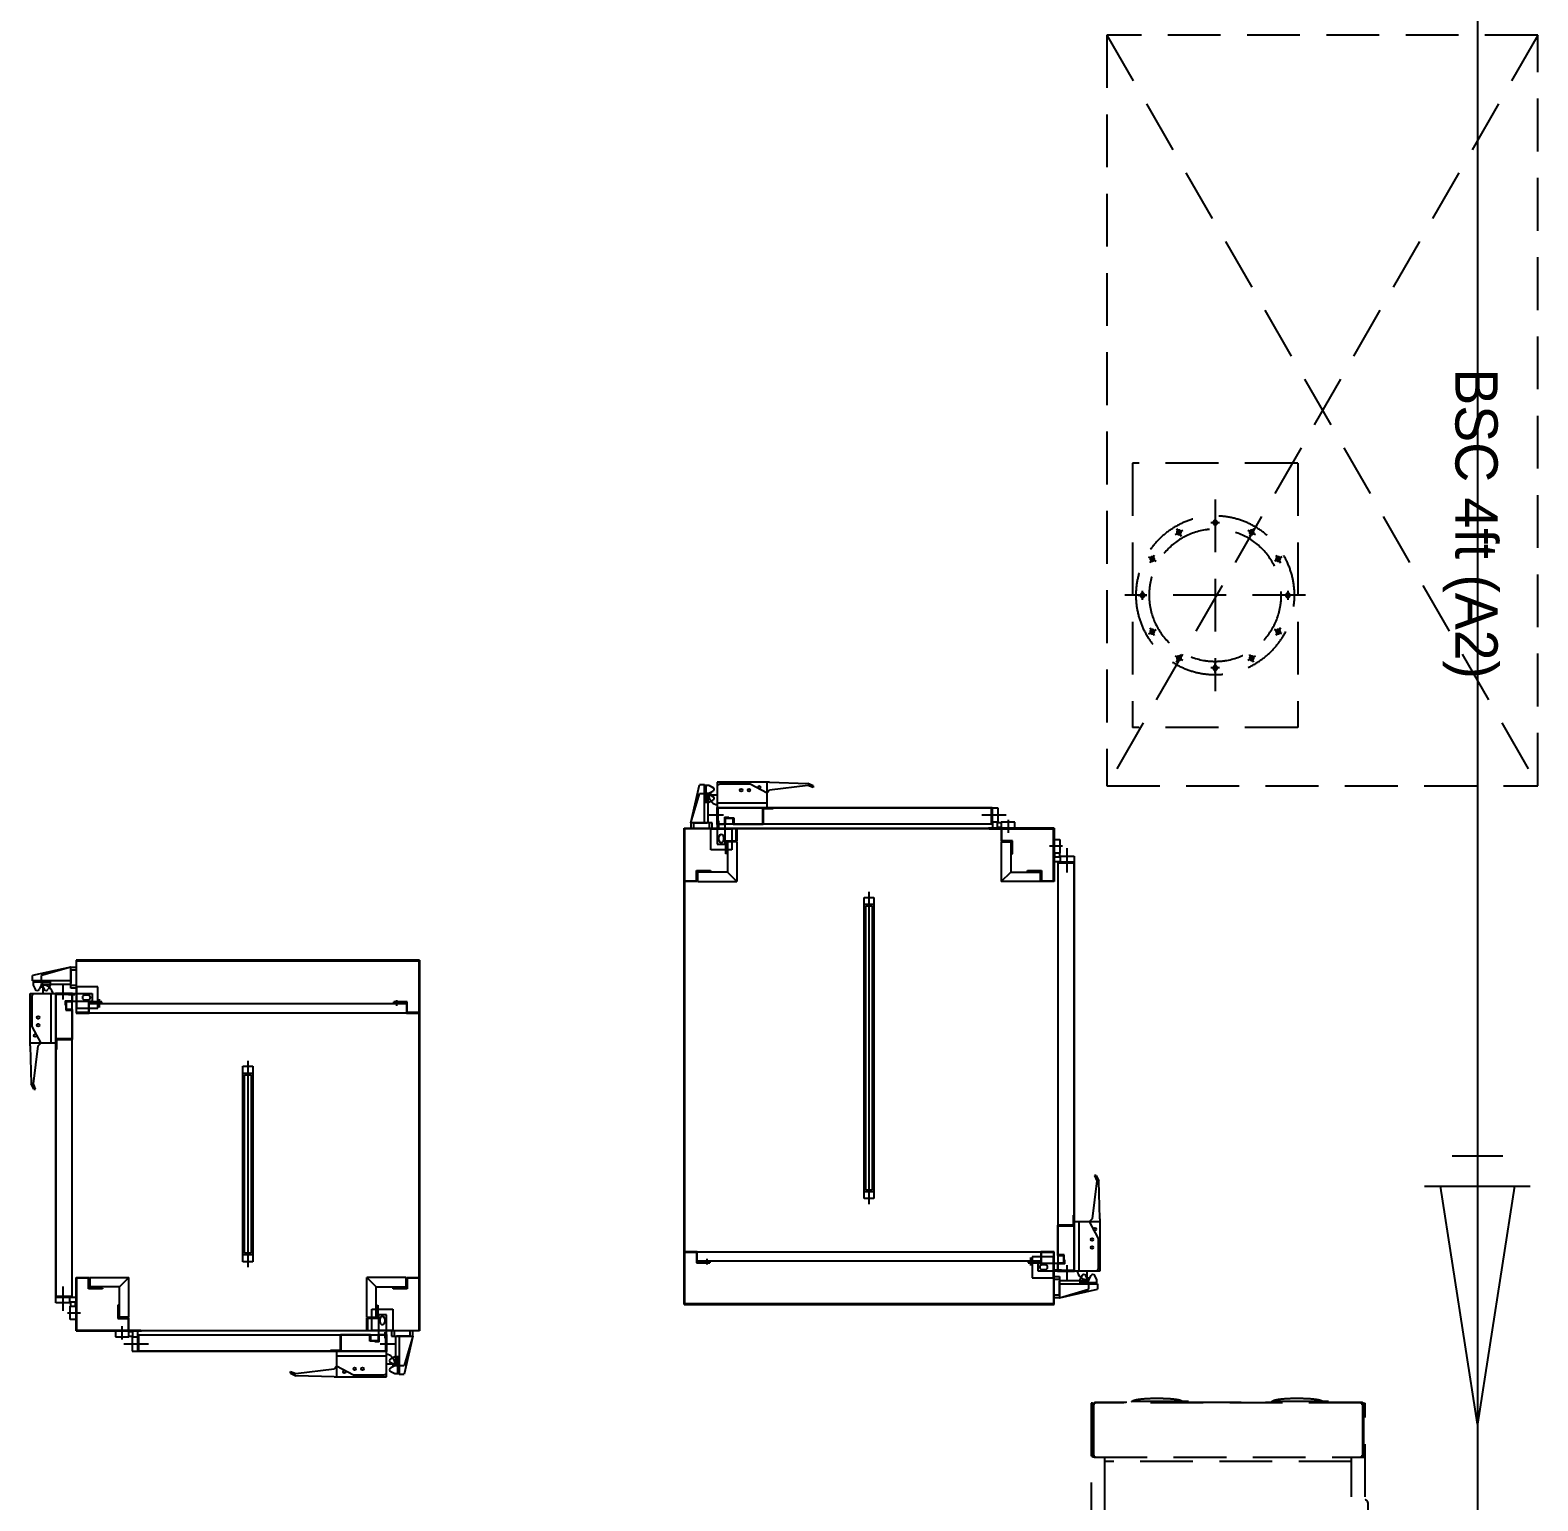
# Model space of a CAD drawing. Header units: millimetres. Extents: x 10903 to 284569, y 2319 to 62017.
# Drawn here: x 123128 to 125980, y 41874 to 44656 of the extents above; entities that cross this region are included whole.
import ezdxf

# ---------------------------------------------------------------- set-up
doc = ezdxf.new("R2010")
doc.units = ezdxf.units.MM
doc.linetypes.add('DASHED', pattern=[0.75, 0.5, -0.25])
for name, color, linetype in [('pipe', 3, 'Continuous'), ('UTIL-RO', 4, 'Continuous'), ('빌트인', 8, 'Continuous')]:
    doc.layers.add(name, color=color, linetype=linetype)
doc.styles.add('건축_4층$0$Gtx', font='')
doc.styles.get('건축_4층$0$Gtx').set_extended_font_data('Dotum')

# ---------------------------------------------------------------- blocks, each defined once
blk = doc.blocks.new('VALD01')
at = {"color": 2}
for p, q in [((-1.963, 0.7), (2.538, 0)), ((2.538, 0), (-1.963, -0.7))]:
    blk.add_line(p, q, dxfattribs=at)
for points in [[(-1.963, -1), (-1.963, 1)], [(-2.538, -0.48), (-2.538, 0.48)]]:
    blk.add_lwpolyline(points, dxfattribs=at)
blk = doc.blocks.new('PB3')
at = {"layer": '빌트인', "linetype": 'Continuous'}
for p, q in [((13, 711.2), (29, 783.2)), ((39, 783.2), (29, 783.2)), ((39, 711.2), (39, 783.2)), ((39, 782.2), (47, 782.2)), ((41, 782.2), (41, 767.2)), ((47, 782.2), (54.8, 778.3)), ((47, 767.2), (54.8, 771.1)), ((162, 787.9), (63, 787.9)), ((157, 787.9), (63, 787.9)), ((63, 787.9), (63, 739.9)), ((63, 782.6), (68, 784.9)), ((68, 784.9), (125, 784.9)), ((125, 784.9), (157, 767.9)), ((157, 739.9), (157, 787.9)), ((162, 772.9), (157, 767.9)), ((162, 787.9), (234, 785.9)), ((234, 781.9), (162, 772.9)), ((244, 780.9), (234, 785.9)), ((244, 777.9), (234, 781.9)), ((244, 780.9), (244, 777.9)), ((13, 711.2), (29, 766.2)), ((39, 766.2), (29, 766.2)), ((39, 711.2), (39, 766.2)), ((39, 765.2), (47, 765.2)), ((39, 750.2), (47, 750.2)), ((41, 765.2), (41, 750.2)), ((44, 767.2), (52, 767.2)), ((45, 767.2), (45, 711.2)), ((45, 750.2), (45, 711.2)), ((47, 765.2), (54.8, 761.3)), ((47, 763.9), (63, 763.9)), ((47, 750.2), (54.8, 754.1)), ((60, 745.9), (63, 745.9)), ((63, 748.9), (157, 748.9)), ((44.3, 726.2), (74.5, 726.2)), ((63, 739.9), (533, 739.9)), ((63, 707.9), (63, 739.9)), ((63, 739.9), (157, 739.9)), ((531.8, 738.7), (64.2, 738.7)), ((64.2, 738.7), (64.2, 709.1)), ((65, 715.1), (65, 703.2)), ((76.8, 721.6), (84.8, 721.6)), ((76.8, 721.6), (76.8, 707.9)), ((78, 720.4), (78, 707.9)), ((84.8, 720.4), (78, 720.4)), ((78, 719.2), (78, 720.4)), ((78, 720.4), (94.2, 720.4)), ((93, 719.2), (78, 719.2)), ((84.8, 721.6), (84.8, 720.4)), ((93, 707.9), (93, 719.2)), ((94.2, 720.4), (94.2, 709.1)), ((148.8, 709.1), (148.8, 738.7)), ((148.8, 738.7), (168.8, 738.7)), ((168.8, 737.5), (150, 737.5)), ((150, 737.5), (150, 707.9)), ((168.8, 738.7), (168.8, 737.5)), ((513, 726.2), (559.4, 726.2)), ((531.2, 726.2), (537.9, 726.2)), ((531.8, 709.1), (531.8, 738.7)), ((533, 739.9), (533, 707.9)), ((544, 739.2), (533, 739.2)), ((533, 739.2), (533, 713.2)), ((544, 739.2), (533, 739.2)), ((533, 739.2), (533, 713.2)), ((533, 713.2), (544, 713.2)), ((534, 701.2), (534, 713.2)), ((543, 701.2), (543, 713.2)), ((544, 713.2), (544, 739.2)), ((563, 717.1), (563, 692.4)), ((0, 701.2), (650, 701.2)), ((0, 100), (0, 701.2)), ((0, 701.2), (100, 701.2)), ((648.8, 700), (1.2, 700)), ((1.2, 700), (1.2, 100)), ((98.8, 700), (1.2, 700)), ((48, 711.2), (13, 711.2)), ((13, 711.2), (13, 701.2)), ((18, 711.2), (44, 711.2)), ((18, 711.2), (44, 711.2)), ((53, 711.2), (18, 711.2)), ((18, 711.2), (18, 701.2)), ((48, 701.2), (48, 711.2)), ((50.5, 700), (90.5, 700)), ((50.5, 700), (90.5, 700)), ((50.5, 660), (50.5, 700)), ((53, 701.2), (53, 711.2)), ((63, 707.9), (63, 670.9)), ((78, 707.9), (63, 707.9)), ((64.2, 709.1), (531.8, 709.1)), ((66, 678.5), (66, 684.5)), ((75, 684.5), (75, 678.5)), ((78, 670.9), (78, 707.9)), ((90.5, 700), (90.5, 660)), ((150, 707.9), (93, 707.9)), ((94.2, 709.1), (148.8, 709.1)), ((98.8, 677.4), (98.8, 700)), ((100, 701.2), (100, 676.2)), ((526, 700), (505.5, 700)), ((650, 701.2), (526, 701.2)), ((527.2, 700), (648.8, 700)), ((534, 701.2), (543, 701.2)), ((549.4, 711.2), (543, 711.2)), ((550, 702.2), (543, 702.2)), ((578, 701.2), (543, 701.2)), ((578, 701.2), (543, 701.2)), ((578, 701.2), (543, 701.2)), ((637, 701.2), (548, 701.2)), ((637, 701.2), (548, 701.2)), ((637, 701.2), (548, 701.2)), ((575.5, 712.2), (550, 712.2)), ((550, 712.2), (550, 701.2)), ((550, 701.2), (550, 676.2)), ((550, 701.2), (575.5, 701.2)), ((550, 701.2), (575.5, 701.2)), ((551.2, 677.4), (551.2, 700)), ((575.5, 701.2), (575.5, 712.2)), ((575.5, 701.2), (575.5, 712.2)), ((648.8, 601.2), (648.8, 700)), ((650, 701.2), (650, 600)), ((90.5, 660), (50.5, 660)), ((63, 670.9), (78, 670.9)), ((78.8, 652.4), (78.8, 677.4)), ((78.8, 677.4), (98.8, 677.4)), ((100, 676.2), (80, 676.2)), ((80, 676.2), (80, 652.4)), ((82, 675.2), (82, 618)), ((100, 675.2), (82, 675.2)), ((100, 675.2), (100, 600)), ((100, 675.2), (100, 600)), ((550, 676.2), (570, 676.2)), ((550, 675.2), (550, 600)), ((550, 675.2), (568, 675.2)), ((571.2, 677.4), (551.2, 677.4)), ((568, 675.2), (568, 618)), ((570, 676.2), (570, 652.4)), ((571.2, 652.4), (571.2, 677.4)), ((665.9, 667), (641.2, 667)), ((650, 679.5), (661, 679.5)), ((650, 654), (650, 679.5)), ((650, 679.5), (661, 679.5)), ((650, 654), (650, 679.5)), ((661, 679.5), (661, 654)), ((675, 617), (675, 663.4)), ((80, 652.4), (78.8, 652.4)), ((570, 652.4), (571.2, 652.4)), ((661, 654), (650, 654)), ((650, 638), (650, 647)), ((650, 647), (662, 647)), ((650, 638), (662, 638)), ((651, 654), (651, 647)), ((688.7, 637), (656.7, 637)), ((657.9, 635.8), (687.5, 635.8)), ((657.9, 64.2), (657.9, 635.8)), ((660, 653.4), (660, 647)), ((662, 648), (688, 648)), ((662, 637), (662, 648)), ((688, 637), (662, 637)), ((688, 637), (662, 637)), ((675, 635.2), (675, 641.9)), ((687.5, 635.8), (687.5, 64.2)), ((688, 648), (688, 637)), ((688, 648), (688, 637)), ((688.7, 63), (688.7, 637)), ((1.2, 601.2), (23.8, 601.2)), ((25, 600), (1.2, 600)), ((23.8, 621.2), (50, 621.2)), ((23.8, 601.2), (23.8, 621.2)), ((25, 620), (25, 600)), ((50, 620), (25, 620)), ((25, 618), (25, 600)), ((82, 618), (26, 618)), ((26, 600), (26, 618)), ((26, 600), (100, 600)), ((26, 600), (100, 600)), ((50, 621.2), (50, 620)), ((100, 600), (82, 618)), ((100, 600), (82, 618)), ((550, 600), (568, 618)), ((624, 600), (550, 600)), ((568, 618), (624, 618)), ((600, 621.2), (626.2, 621.2)), ((600, 620), (600, 621.2)), ((625, 620), (600, 620)), ((624, 600), (624, 618)), ((625, 600), (625, 620)), ((625, 600), (625, 618)), ((650, 600), (625, 600)), ((626.2, 621.2), (626.2, 601.2)), ((626.2, 601.2), (648.8, 601.2)), ((325, 189.9), (325, 580.8)), ((315.7, 570.2), (334.3, 570.2)), ((315.7, 200.5), (315.7, 570.2)), ((315.7, 557.3), (334.3, 557.3)), ((319, 554.1), (331, 554.1)), ((319, 216.6), (319, 554.1)), ((331, 554.1), (331, 216.6)), ((334.3, 570.2), (334.3, 200.5)), ((730.7, 234), (721.7, 162)), ((729.7, 244), (726.7, 244)), ((726.7, 244), (730.7, 234)), ((729.7, 244), (734.7, 234)), ((736.7, 162), (734.7, 234)), ((334.3, 213.4), (315.7, 213.4)), ((334.3, 200.5), (315.7, 200.5)), ((331, 216.6), (319, 216.6)), ((656.7, 150), (656.7, 93)), ((686.3, 150), (656.7, 150)), ((657.9, 148.8), (687.5, 148.8)), ((657.9, 94.2), (657.9, 148.8)), ((686.3, 168.8), (686.3, 150)), ((687.5, 168.8), (686.3, 168.8)), ((687.5, 148.8), (687.5, 168.8)), ((688.7, 157), (736.7, 157)), ((688.7, 63), (688.7, 157)), ((697.7, 63), (697.7, 157)), ((721.7, 162), (716.7, 157)), ((733.7, 125), (716.7, 157)), ((736.7, 162), (736.7, 63)), ((736.7, 157), (736.7, 63)), ((733.7, 68), (733.7, 125)), ((0, 0), (0, 100)), ((25, 100), (0, 100)), ((0, 100), (0, 0)), ((0.1, 100), (25, 100)), ((1.2, 98.8), (1.2, 1.2)), ((1.2, 1.2), (1.2, 98.8)), ((1.2, 98.8), (23.8, 98.8)), ((23.8, 98.8), (23.8, 78.8)), ((25, 100), (625, 100)), ((25, 82), (25, 100)), ((25, 80), (25, 100)), ((43.8, 75.6), (43.8, 86.2)), ((606.2, 73.8), (606.2, 89.2)), ((608.8, 90.5), (608.8, 50.5)), ((648.8, 90.5), (608.8, 90.5)), ((625, 100), (625, 82)), ((650, 100), (625, 100)), ((625, 100), (625, 80)), ((626.2, 78.8), (626.2, 98.8)), ((626.2, 98.8), (648.8, 98.8)), ((648.8, 98.8), (648.8, 1.2)), ((648.8, 50.5), (648.8, 90.5)), ((650, 0), (650, 100)), ((656.7, 93), (668, 93)), ((669.2, 94.2), (657.9, 94.2)), ((668, 93), (668, 78)), ((669.2, 78), (669.2, 94.2)), ((23.8, 78.8), (48.8, 78.8)), ((625, 82), (25, 82)), ((48.8, 80), (25, 80)), ((48.8, 80), (48.8, 78.8)), ((625, 80), (601.2, 80)), ((601.2, 80), (601.2, 78.8)), ((601.2, 78.8), (626.2, 78.8)), ((619.7, 78), (656.7, 78)), ((619.7, 63), (619.7, 78)), ((656.7, 63), (619.7, 63)), ((633.3, 75), (627.3, 75)), ((627.3, 66), (633.3, 66)), ((663.9, 65), (652, 65)), ((669.2, 78), (656.7, 78)), ((656.7, 78), (656.7, 63)), ((670.4, 76.8), (656.7, 76.8)), ((656.7, 63), (688.7, 63)), ((687.5, 64.2), (657.9, 64.2)), ((668, 78), (669.2, 78)), ((669.2, 84.8), (669.2, 78)), ((670.4, 84.8), (669.2, 84.8)), ((670.4, 76.8), (670.4, 84.8)), ((675, 44.3), (675, 74.5)), ((736.7, 63), (688.7, 63)), ((694.7, 60), (694.7, 63)), ((712.7, 47), (712.7, 63)), ((731.4, 63), (733.7, 68)), ((0, 18), (0, 53)), ((0, 13), (0, 48)), ((608.8, 50.5), (648.8, 50.5)), ((650, 53), (660, 53)), ((650, 18), (650, 53)), ((650, 48), (660, 48)), ((650, 13), (650, 48)), ((660, 53), (660, 18)), ((660, 48), (660, 13)), ((699, 45), (660, 45)), ((716, 45), (660, 45)), ((660, 18), (660, 44)), ((660, 18), (660, 44)), ((660, 39), (715, 39)), ((660, 39), (732, 39)), ((660, 13), (715, 29)), ((660, 13), (732, 29)), ((699, 47), (702.9, 54.8)), ((699, 39), (699, 47)), ((714, 41), (699, 41)), ((714, 47), (710.1, 54.8)), ((714, 39), (714, 47)), ((715, 39), (715, 29)), ((716, 47), (719.9, 54.8)), ((716, 44), (716, 52)), ((731, 41), (716, 41)), ((731, 47), (727.1, 54.8)), ((731, 39), (731, 47)), ((732, 39), (732, 29)), ((0, 0), (650, 0)), ((648.8, 1.2), (1.2, 1.2)), ((660, 18), (650, 18)), ((660, 13), (650, 13))]:
    blk.add_line(p, q, dxfattribs=at)
for centre in [(108, 772.9), (123, 772.9), (142.5, 778.4), (727.2, 142.5), (721.7, 123), (721.7, 108)]:
    blk.add_circle(centre, 2.5, dxfattribs=at)
for centre, radius, start, end in [((53, 774.7), 4, 291.759, 68.241), ((65, 763.2), 18, 177.7639, 253.9421), ((53, 757.7), 4, 291.759, 68.241), ((70.5, 684.5), 4.5, 0, 180), ((70.5, 678.5), 4.5, 180, 0), ((627.3, 70.5), 4.5, 90, 270), ((633.3, 70.5), 4.5, 270, 90), ((712, 65), 18, 196.0579, 272.2361), ((706.5, 53), 4, 21.759, 158.241), ((723.5, 53), 4, 21.759, 158.241)]:
    blk.add_arc(centre, radius, start, end, dxfattribs=at)
blk = doc.blocks.new('BSC4FT-P')
at = {"layer": '빌트인', "linetype": 'DASHED', "ltscale": 200}
for p, q in [((710, 815), (-710, 0)), ((710, 0), (-710, 815)), ((-349.6, 375.5, 2807), (-349.6, 33.9, 2807)), ((-599.6, 361, 2807), (-599.6, 48.5, 2807)), ((-99.6, 361, 2807), (-599.6, 361, 2807)), ((-341.2, 342.2, 2807), (-357.9, 342.2, 2807)), ((-349.6, 350.5, 2807), (-349.6, 333.9, 2807)), ((-99.6, 361, 2807), (-99.6, 48.5, 2807)), ((-411.1, 328, 2807), (-425.5, 319.6, 2807)), ((-422.5, 331, 2807), (-414.1, 316.6, 2807)), ((-273.6, 319.6, 2807), (-288, 328, 2807)), ((-276.6, 331, 2807), (-285, 316.6, 2807)), ((-475.9, 277.6, 2807), (-461.4, 269.3, 2807)), ((-464.5, 280.7, 2807), (-472.8, 266.2, 2807)), ((-223.3, 277.6, 2807), (-237.7, 269.3, 2807)), ((-226.3, 266.2, 2807), (-234.7, 280.7, 2807)), ((-168.3, 204.7, 2807), (-530.8, 204.7, 2807)), ((-495.4, 204.7, 2807), (-478.7, 204.7, 2807)), ((-487.1, 213, 2807), (-487.1, 196.4, 2807)), ((-203.7, 204.7, 2807), (-220.4, 204.7, 2807)), ((-212.1, 196.4, 2807), (-212.1, 213, 2807)), ((-472.8, 143.2, 2807), (-464.5, 128.7, 2807)), ((-234.7, 128.7, 2807), (-226.3, 143.2, 2807)), ((-475.9, 131.8, 2807), (-461.4, 140.1, 2807)), ((-223.3, 131.8, 2807), (-237.7, 140.1, 2807)), ((-425.5, 89.8, 2807), (-411.1, 81.5, 2807)), ((-422.5, 78.4, 2807), (-414.1, 92.9, 2807)), ((-288, 81.5, 2807), (-273.6, 89.8, 2807)), ((-276.6, 78.4, 2807), (-285, 92.9, 2807)), ((-357.9, 67.2, 2807), (-341.2, 67.2, 2807)), ((-349.6, 58.9, 2807), (-349.6, 75.5, 2807)), ((-99.6, 48.5, 2807), (-599.6, 48.5, 2807))]:
    blk.add_line(p, q, dxfattribs=at)
blk.add_lwpolyline([(-710, 0), (-710, 815), (710, 815), (710, 0)], close=True, dxfattribs=at)
for centre, radius in [((-349.6, 204.7, 2807), 150), ((-349.6, 342.2, 2807), 4.17), ((-349.6, 204.7, 2807), 125), ((-418.3, 323.8, 2807), 4.17), ((-280.8, 323.8, 2807), 4.17), ((-468.6, 273.5, 2807), 4.17), ((-230.5, 273.5, 2807), 4.17), ((-487.1, 204.7, 2807), 4.17), ((-212.1, 204.7, 2807), 4.17), ((-468.6, 136, 2807), 4.17), ((-230.5, 136, 2807), 4.17), ((-418.3, 85.6, 2807), 4.17), ((-280.8, 85.6, 2807), 4.17), ((-349.6, 67.2, 2807), 4.17)]:
    blk.add_circle(centre, radius, dxfattribs=at)
blk = doc.blocks.new('IVC-S70')
at = {"layer": '빌트인', "linetype": 'DASHED', "ltscale": 200}
for p, q in [((-605, 247.5), (-603, 247.5)), ((-605, 227.5), (-605, 247.5)), ((-603, 247.5), (-603, 229.5)), ((-603, 229.5), (-557, 229.5)), ((-557, 247.5), (-555, 247.5)), ((-557, 229.5), (-557, 247.5)), ((-555, 247.5), (-555, 227.5)), ((-35, 247.5), (-33, 247.5)), ((-35, 227.5), (-35, 247.5)), ((-33, 247.5), (-33, 229.5)), ((-33, 229.5), (13, 229.5)), ((13, 247.5), (15, 247.5)), ((13, 229.5), (13, 247.5)), ((15, 247.5), (15, 227.5)), ((535, 247.5), (537, 247.5)), ((535, 227.5), (535, 247.5)), ((537, 247.5), (537, 229.5)), ((537, 229.5), (583, 229.5)), ((583, 229.5), (583, 247.5)), ((583, 247.5), (585, 247.5)), ((585, 247.5), (585, 227.5)), ((-909.1, 220.7), (-908.1, 220.7)), ((-909.1, 220.7), (-909.1, 161.1)), ((-908.1, 221.7), (-907.1, 221.7)), ((-908.1, -284.6), (-908.1, 221.7)), ((-907.1, 221.7), (-908.1, 221.7)), ((-907.1, 227.5), (905, 227.5)), ((-907.1, 225), (-907.1, 227.5)), ((-907.1, 225), (-907.1, 222.4)), ((-805.1, 225), (-907.1, 225)), ((-907.1, 222.7), (-806.1, 222.7)), ((-907.1, 222.7), (-907.1, 221.7)), ((-907.1, 222.4), (-907.1, 221.7)), ((-809.1, 222.4), (-905.1, 222.4)), ((-807.1, 225), (-807.1, 222.7)), ((-806.1, 222.7), (-806.1, 221.7)), ((-806.1, 222.4), (-805.1, 222.4)), ((-805.1, 221.7), (-806.1, 221.7)), ((-805.1, 221.7), (-805.1, 225)), ((-805.1, 221.7), (-805.1, -284.6)), ((-805.1, 202.1), (905, 202.1)), ((-797.1, -265.2), (-797.1, 202.1)), ((-655, 227.5), (635, 227.5)), ((-655, -227.5), (-655, 227.5)), ((-555, 227.5), (-605, 227.5)), ((15, 227.5), (-35, 227.5)), ((585, 227.5), (535, 227.5)), ((635, 227.5), (635, -227.5)), ((869.6, 202.1), (869.6, -55.5)), ((879.6, -265.2), (879.6, 202.1)), ((905, 202.1), (905, 227.5)), ((905, -265.2), (905, 202.1)), ((-615, -187.5), (-615, 187.5)), ((-615, 187.5), (595, 187.5)), ((-605, -177.5), (-605, 177.5)), ((-605, 177.5), (585, 177.5)), ((-20, 177.5), (-20, -177.5)), ((0, -177.5), (0, 177.5)), ((585, 177.5), (585, -177.5)), ((595, 187.5), (595, -187.5)), ((905, 181.5), (932.6, 181.5)), ((937.6, 166.5), (937.6, 176.5)), ((-910.1, 43.6), (-910.1, 161.1)), ((-908.1, 161.1), (-910.1, 161.1)), ((-910.1, 53.7), (-910.1, 151)), ((-910.1, 151), (-910.1, 151)), ((905, 161.5), (932.6, 161.5)), ((-910.1, 53.7), (-910.1, 53.7)), ((-910.1, 43.6), (-908.1, 43.6)), ((-909.1, 43.6), (-909.1, -132.2)), ((-665, 50.8), (-665, -50.8)), ((-655, 50.8), (-665, 50.8)), ((645, 50.8), (635, 50.8)), ((645, -50.8), (645, 50.8)), ((-665, -50.8), (-655, -50.8)), ((635, -50.8), (645, -50.8)), ((-910.1, -221.5), (-910.1, -104)), ((-908.1, -104), (-910.1, -104)), ((-910.1, -211.4), (-910.1, -114.1)), ((-910.1, -114.1), (-910.1, -114.1)), ((869.6, -157.1), (869.6, -265.2)), ((595, -187.5), (-615, -187.5)), ((585, -177.5), (-605, -177.5)), ((-910.1, -211.4), (-910.1, -211.4)), ((-910.1, -221.5), (-908.1, -221.5)), ((-909.1, -221.5), (-909.1, -285.6)), ((635, -227.5), (-655, -227.5)), ((-112.8, -227.5), (-112.8, -238.5)), ((-56.4, -238.5), (-56.4, -227.5)), ((905, -224.8), (932.6, -224.8)), ((-56.4, -238.5), (-112.8, -238.5)), ((905, -244.8), (932.6, -244.8)), ((937.6, -239.8), (937.6, -229.8)), ((-908.1, -284.6), (-907.1, -284.6)), ((-908.1, -284.6), (-908.1, -285.6)), ((-907.1, -285.6), (-907.1, -284.6)), ((-806.1, -285.6), (-806.1, -284.6)), ((-805.1, -284.6), (-806.1, -284.6)), ((-806.1, -285.6), (-806.1, -284.6)), ((-579.9, -265.2), (-805.1, -265.2)), ((-805.1, -284.6), (-805.1, -288.1)), ((905, -265.2), (-579.9, -265.2)), ((905, -265.2), (905, -290.6)), ((-909.1, -285.6), (-908.1, -285.6)), ((-908.1, -286.6), (-908.1, -285.6)), ((-908.1, -285.6), (-907.1, -285.6)), ((-908.1, -286.6), (-907.1, -286.6)), ((-907.1, -285.6), (-907.1, -285.6)), ((-907.1, -285.6), (-907.1, -288.1)), ((-905.1, -285.6), (-907.1, -285.6)), ((-907.1, -288.1), (-907.1, -290.6)), ((-805.1, -288.1), (-907.1, -288.1)), ((-579.9, -290.6), (-907.1, -290.6)), ((-905.1, -285.6), (-809.1, -285.6)), ((-806.1, -285.6), (-809.1, -285.6)), ((-807.1, -285.6), (-807.1, -288.1)), ((-806.1, -285.6), (-805.1, -285.6)), ((-718.2, -295.6), (-598.7, -295.6)), ((-718.2, -295.7), (-598.7, -295.7)), ((-718.1, -295.6), (-599.9, -295.6)), ((-718.1, -295.7), (-599.9, -295.7)), ((905, -290.6), (-579.9, -290.6)), ((-480.8, -295.6), (-361.3, -295.6)), ((-480.8, -295.7), (-361.3, -295.7)), ((-243.6, -295.6), (-124.1, -295.6)), ((-243.6, -295.7), (-124.1, -295.7)), ((-6.4, -295.6), (113.1, -295.6)), ((-6.4, -295.7), (113.1, -295.7)), ((230.9, -295.6), (350.4, -295.6)), ((230.9, -295.7), (350.4, -295.7))]:
    blk.add_line(p, q, dxfattribs=at)
for centre, radius, start, end in [((-905.1, 220.4), 2, 147.4808, 154.9288), ((932.6, 176.5), 5, 0, 90), ((932.6, 166.5), 5, 270, 0), ((932.6, -229.8), 5, 0, 90), ((932.6, -239.8), 5, 270, 0), ((-905.1, -283.6), 2, 207.8925, 209.1843), ((-905.1, -283.6), 2, 222.132, 270), ((-718.2, -288.2), 7.5, 199.1756, 270), ((-718.1, -288.2), 7.5, 199.1756, 270), ((-718.2, -288.2), 7.4, 199.445, 270), ((-718.1, -288.2), 7.4, 199.445, 270), ((-598.7, -288.2), 7.5, 270, 340.8244), ((-598.7, -288.2), 7.4, 270, 340.555), ((-480.8, -288.2), 7.5, 199.1756, 270), ((-480.8, -288.2), 7.4, 199.445, 270), ((-361.3, -288.2), 7.5, 270, 340.8244), ((-361.3, -288.2), 7.4, 270, 340.555), ((-243.6, -288.2), 7.5, 199.1756, 270), ((-243.6, -288.2), 7.4, 199.445, 270), ((-124.1, -288.2), 7.5, 270, 340.8244), ((-124.1, -288.2), 7.4, 270, 340.555), ((-6.4, -288.2), 7.5, 199.1756, 270), ((-6.4, -288.2), 7.4, 199.445, 270), ((113.1, -288.2), 7.5, 270, 340.8244), ((113.1, -288.2), 7.4, 270, 340.555), ((230.9, -288.2), 7.5, 199.1756, 270), ((230.9, -288.2), 7.4, 199.445, 270), ((350.4, -288.2), 7.5, 270, 340.8244), ((350.4, -288.2), 7.4, 270, 340.555)]:
    blk.add_arc(centre, radius, start, end, dxfattribs=at)
for points, knots in [([(-906.1, 220.7), (-906.3, 220.7), (-906.6, 220.8), (-907.1, 221), (-907.3, 221.1), (-907.7, 221.2), (-907.8, 221.3), (-908, 221.5), (-908.1, 221.6), (-908.1, 221.7)], [0, 0, 0, 0, 0.25, 0.25, 0.5, 0.5, 0.75, 0.75, 1, 1, 1, 1]), ([(-907.1, 222.7), (-907, 222.7), (-906.9, 222.6), (-906.7, 222.4), (-906.7, 222.3), (-906.5, 221.9), (-906.4, 221.7), (-906.2, 221.2), (-906.2, 220.9), (-906.1, 220.7)], [0, 0, 0, 0, 0.25, 0.25, 0.5, 0.5, 0.75, 0.75, 1, 1, 1, 1]), ([(-907.1, 221.7), (-907, 221.7), (-906.9, 221.6), (-906.7, 221.5), (-906.7, 221.5), (-906.5, 221.3), (-906.4, 221.2), (-906.2, 220.9), (-906.2, 220.8), (-906.1, 220.7)], [0, 0, 0, 0, 0.25, 0.25, 0.5, 0.5, 0.75, 0.75, 1, 1, 1, 1]), ([(-807.1, 220.7), (-807, 220.9), (-806.9, 221.2), (-806.7, 221.7), (-806.7, 221.9), (-806.5, 222.3), (-806.4, 222.4), (-806.2, 222.6), (-806.2, 222.7), (-806.1, 222.7)], [0, 0, 0, 0, 0.25, 0.25, 0.5, 0.5, 0.75, 0.75, 1, 1, 1, 1]), ([(-807.1, 220.7), (-807, 220.8), (-806.9, 220.9), (-806.7, 221.2), (-806.7, 221.3), (-806.5, 221.5), (-806.4, 221.5), (-806.2, 221.6), (-806.2, 221.7), (-806.1, 221.7)], [0, 0, 0, 0, 0.25, 0.25, 0.5, 0.5, 0.75, 0.75, 1, 1, 1, 1]), ([(-806.1, 221.7), (-806.1, 221.6), (-806.1, 221.5), (-806.2, 221.3), (-806.3, 221.2), (-806.5, 221.1), (-806.6, 221), (-806.8, 220.8), (-806.9, 220.7), (-807.1, 220.7)], [0, 0, 0, 0, 0.25, 0.25, 0.5, 0.5, 0.75, 0.75, 1, 1, 1, 1]), ([(-805.1, 221.7), (-805.1, 221.6), (-805.1, 221.5), (-805.3, 221.3), (-805.5, 221.2), (-805.9, 221.1), (-806.1, 221), (-806.6, 220.8), (-806.8, 220.7), (-807.1, 220.7)], [0, 0, 0, 0, 0.25, 0.25, 0.5, 0.5, 0.75, 0.75, 1, 1, 1, 1]), ([(-910.1, 151), (-910.9, 150.1), (-912.4, 148.3), (-913.5, 144.2), (-914.5, 139.4), (-915.3, 132.8), (-916, 124.5), (-916.5, 113.8), (-916.6, 106.8), (-916.6, 102.3)], [0, 0, 0, 0, 0.06656, 0.148336, 0.245879, 0.367331, 0.543547, 0.754398, 1, 1, 1, 1]), ([(-916.6, 102.3), (-916.5, 96.7), (-916.4, 88.2), (-915.7, 75.5), (-914.7, 66.6), (-913.6, 60.6), (-912.5, 57.2), (-911.4, 54.9), (-910.5, 54.1), (-910.1, 53.7)], [0, 0, 0, 0, 0.306371, 0.556522, 0.750806, 0.848907, 0.923816, 0.967508, 1, 1, 1, 1]), ([(-910.1, -114.1), (-910.9, -115), (-912.4, -116.8), (-913.5, -120.9), (-914.5, -125.7), (-915.3, -132.2), (-916, -140.6), (-916.5, -151.3), (-916.6, -158.3), (-916.6, -162.7)], [0, 0, 0, 0, 0.06656, 0.148336, 0.245879, 0.367331, 0.543547, 0.754398, 1, 1, 1, 1]), ([(-916.6, -162.7), (-916.5, -168.3), (-916.4, -176.9), (-915.7, -189.5), (-914.7, -198.4), (-913.6, -204.4), (-912.5, -207.8), (-911.4, -210.2), (-910.5, -211), (-910.1, -211.4)], [0, 0, 0, 0, 0.306371, 0.556522, 0.750806, 0.848907, 0.923816, 0.967508, 1, 1, 1, 1]), ([(-908.1, -284.6), (-908.1, -284.5), (-908, -284.4), (-907.8, -284.2), (-907.7, -284.1), (-907.3, -284), (-907.1, -283.9), (-906.6, -283.7), (-906.3, -283.6), (-906.1, -283.6)], [0, 0, 0, 0, 0.25, 0.25, 0.5, 0.5, 0.75, 0.75, 1, 1, 1, 1]), ([(-907.1, -284.6), (-907.2, -284.6), (-907.3, -284.7), (-907.6, -284.9), (-907.7, -285), (-907.9, -285.1), (-908, -285.2), (-908.1, -285.4), (-908.1, -285.5), (-908.1, -285.6)], [0, 0, 0, 0, 0.25, 0.25, 0.5, 0.5, 0.75, 0.75, 1, 1, 1, 1]), ([(-908.1, -285.6), (-908, -285.6), (-907.9, -285.5), (-907.7, -285.4), (-907.7, -285.4), (-907.5, -285.2), (-907.4, -285.1), (-907.2, -284.8), (-907.2, -284.7), (-907.1, -284.6)], [0, 0, 0, 0, 0.25, 0.25, 0.5, 0.5, 0.75, 0.75, 1, 1, 1, 1]), ([(-906.1, -283.6), (-906.2, -283.7), (-906.2, -283.8), (-906.4, -284.1), (-906.5, -284.2), (-906.7, -284.4), (-906.7, -284.4), (-906.9, -284.5), (-907, -284.6), (-907.1, -284.6)], [0, 0, 0, 0, 0.25, 0.25, 0.5, 0.5, 0.75, 0.75, 1, 1, 1, 1]), ([(-906.1, -283.6), (-906.2, -283.8), (-906.2, -284.1), (-906.4, -284.6), (-906.5, -284.8), (-906.7, -285.2), (-906.7, -285.3), (-906.9, -285.5), (-907, -285.6), (-907.1, -285.6)], [0, 0, 0, 0, 0.25, 0.25, 0.5, 0.5, 0.75, 0.75, 1, 1, 1, 1]), ([(-907.1, -284.6), (-907.1, -284.5), (-907.1, -284.4), (-907, -284.2), (-906.9, -284.1), (-906.7, -284), (-906.6, -283.9), (-906.3, -283.7), (-906.2, -283.6), (-906.1, -283.6)], [0, 0, 0, 0, 0.25, 0.25, 0.5, 0.5, 0.75, 0.75, 1, 1, 1, 1]), ([(-806.1, -284.6), (-806.2, -284.6), (-806.2, -284.5), (-806.4, -284.4), (-806.5, -284.4), (-806.7, -284.2), (-806.7, -284.1), (-806.9, -283.8), (-807, -283.7), (-807.1, -283.6)], [0, 0, 0, 0, 0.25, 0.25, 0.5, 0.5, 0.75, 0.75, 1, 1, 1, 1]), ([(-806.1, -285.6), (-806.2, -285.6), (-806.2, -285.5), (-806.4, -285.3), (-806.5, -285.2), (-806.7, -284.8), (-806.7, -284.6), (-806.9, -284.1), (-807, -283.8), (-807.1, -283.6)], [0, 0, 0, 0, 0.25, 0.25, 0.5, 0.5, 0.75, 0.75, 1, 1, 1, 1]), ([(-807.1, -283.6), (-806.9, -283.6), (-806.8, -283.7), (-806.6, -283.9), (-806.5, -284), (-806.3, -284.1), (-806.2, -284.2), (-806.1, -284.4), (-806.1, -284.5), (-806.1, -284.6)], [0, 0, 0, 0, 0.25, 0.25, 0.5, 0.5, 0.75, 0.75, 1, 1, 1, 1]), ([(-807.1, -283.6), (-806.8, -283.6), (-806.6, -283.7), (-806.1, -283.9), (-805.9, -284), (-805.5, -284.1), (-805.3, -284.2), (-805.1, -284.4), (-805.1, -284.5), (-805.1, -284.6)], [0, 0, 0, 0, 0.25, 0.25, 0.5, 0.5, 0.75, 0.75, 1, 1, 1, 1])]:
    blk.add_open_spline(points, degree=3, knots=knots, dxfattribs=at)

msp = doc.modelspace()

# ---------------------------------------------------------------- linework, layer by layer
at = {"layer": 'UTIL-RO'}
msp.add_line((125865.4, 45848.3), (125865.4, 39071.4), dxfattribs=at)
at = {"layer": '빌트인', "linetype": 'Continuous'}
for p, q in [((124526.7, 43233.1), (124427.7, 43233.1)), ((124521.7, 43233.1), (124427.7, 43233.1)), ((124427.7, 43233.1), (124427.7, 43185.1)), ((124521.7, 43185.1), (124521.7, 43233.1)), ((124526.7, 43233.1), (124598.7, 43231.1)), ((124377.7, 43156.4), (124393.7, 43228.4)), ((124377.7, 43156.4), (124393.7, 43211.4)), ((124403.7, 43228.4), (124393.7, 43228.4)), ((124403.7, 43211.4), (124393.7, 43211.4)), ((124403.7, 43156.4), (124403.7, 43228.4)), ((124403.7, 43227.4), (124411.7, 43227.4)), ((124403.7, 43156.4), (124403.7, 43211.4)), ((124403.7, 43210.4), (124411.7, 43210.4)), ((124405.7, 43227.4), (124405.7, 43212.4)), ((124405.7, 43210.4), (124405.7, 43195.4)), ((124408.7, 43212.4), (124416.7, 43212.4)), ((124409.7, 43212.4), (124409.7, 43156.4)), ((124411.7, 43227.4), (124419.5, 43223.5)), ((124411.7, 43212.4), (124419.5, 43216.3)), ((124411.7, 43210.4), (124419.5, 43206.5)), ((124411.7, 43209.1), (124427.7, 43209.1)), ((124427.7, 43227.8), (124432.7, 43230.1)), ((124432.7, 43230.1), (124489.7, 43230.1)), ((124489.7, 43230.1), (124521.7, 43213.1)), ((124526.7, 43218.1), (124521.7, 43213.1)), ((124598.7, 43227.1), (124526.7, 43218.1)), ((124608.7, 43226.1), (124598.7, 43231.1)), ((124608.7, 43223.1), (124598.7, 43227.1)), ((124608.7, 43226.1), (124608.7, 43223.1)), ((124403.7, 43195.4), (124411.7, 43195.4)), ((124409.7, 43195.4), (124409.7, 43156.4)), ((124411.7, 43195.4), (124419.5, 43199.3)), ((124424.7, 43191.1), (124427.7, 43191.1)), ((124427.7, 43194.1), (124521.7, 43194.1)), ((124427.7, 43185.1), (124947.7, 43185.1)), ((124427.7, 43153.1), (124427.7, 43185.1)), ((124427.7, 43185.1), (124521.7, 43185.1)), ((124946.5, 43183.9), (124428.9, 43183.9)), ((124428.9, 43183.9), (124428.9, 43154.3)), ((124513.5, 43154.3), (124513.5, 43183.9)), ((124513.5, 43183.9), (124533.5, 43183.9)), ((124533.5, 43182.7), (124514.7, 43182.7)), ((124514.7, 43182.7), (124514.7, 43153.1)), ((124533.5, 43183.9), (124533.5, 43182.7)), ((124946.5, 43154.3), (124946.5, 43183.9)), ((124947.7, 43185.1), (124947.7, 43153.1)), ((124958.7, 43184.4), (124947.7, 43184.4)), ((124947.7, 43184.4), (124947.7, 43158.4)), ((124958.7, 43184.4), (124947.7, 43184.4)), ((124947.7, 43184.4), (124947.7, 43158.4)), ((124958.7, 43158.4), (124958.7, 43184.4)), ((124364.7, 43146.4), (125064.7, 43146.4)), ((124364.7, 42345.2), (124364.7, 43146.4)), ((124364.7, 43146.4), (124464.7, 43146.4)), ((124412.7, 43156.4), (124377.7, 43156.4)), ((124377.7, 43156.4), (124377.7, 43146.4)), ((124382.7, 43156.4), (124408.7, 43156.4)), ((124382.7, 43156.4), (124408.7, 43156.4)), ((124417.7, 43156.4), (124382.7, 43156.4)), ((124382.7, 43156.4), (124382.7, 43146.4)), ((124409, 43171.4), (124439.1, 43171.4)), ((124412.7, 43146.4), (124412.7, 43156.4)), ((124417.7, 43146.4), (124417.7, 43156.4)), ((124427.7, 43153.1), (124427.7, 43116.1)), ((124442.7, 43153.1), (124427.7, 43153.1)), ((124428.9, 43154.3), (124946.5, 43154.3)), ((124429.7, 43160.3), (124429.7, 43148.4)), ((124441.5, 43166.8), (124449.5, 43166.8)), ((124441.5, 43166.8), (124441.5, 43153.1)), ((124442.7, 43165.6), (124442.7, 43153.1)), ((124449.5, 43165.6), (124442.7, 43165.6)), ((124442.7, 43164.4), (124442.7, 43165.6)), ((124442.7, 43165.6), (124458.9, 43165.6)), ((124457.7, 43164.4), (124442.7, 43164.4)), ((124442.7, 43116.1), (124442.7, 43153.1)), ((124449.5, 43166.8), (124449.5, 43165.6)), ((124457.7, 43153.1), (124457.7, 43164.4)), ((124514.7, 43153.1), (124457.7, 43153.1)), ((124458.9, 43165.6), (124458.9, 43154.3)), ((124458.9, 43154.3), (124513.5, 43154.3)), ((124464.7, 43146.4), (124464.7, 43121.4)), ((124927.7, 43171.4), (124974.1, 43171.4)), ((125064.7, 43146.4), (124940.7, 43146.4)), ((124945.9, 43171.4), (124952.6, 43171.4)), ((124947.7, 43158.4), (124958.7, 43158.4)), ((124948.7, 43146.4), (124948.7, 43158.4)), ((124948.7, 43146.4), (124957.7, 43146.4)), ((124957.7, 43146.4), (124957.7, 43158.4)), ((124964.1, 43156.4), (124957.7, 43156.4)), ((124964.7, 43147.4), (124957.7, 43147.4)), ((124992.7, 43146.4), (124957.7, 43146.4)), ((124992.7, 43146.4), (124957.7, 43146.4)), ((124992.7, 43146.4), (124957.7, 43146.4)), ((125051.7, 43146.4), (124962.7, 43146.4)), ((125051.7, 43146.4), (124962.7, 43146.4)), ((125051.7, 43146.4), (124962.7, 43146.4)), ((124990.2, 43157.4), (124964.7, 43157.4)), ((124964.7, 43157.4), (124964.7, 43146.4)), ((124964.7, 43146.4), (124964.7, 43121.4)), ((124964.7, 43146.4), (124990.2, 43146.4)), ((124964.7, 43146.4), (124990.2, 43146.4)), ((124977.7, 43162.3), (124977.7, 43137.6)), ((124990.2, 43146.4), (124990.2, 43157.4)), ((124990.2, 43146.4), (124990.2, 43157.4)), ((125064.7, 43146.4), (125064.7, 43045.2)), ((125063.5, 43145.2), (124365.9, 43145.2)), ((124365.9, 43145.2), (124365.9, 42345.2)), ((124463.5, 43145.2), (124365.9, 43145.2)), ((124415.2, 43145.2), (124455.2, 43145.2)), ((124415.2, 43145.2), (124455.2, 43145.2)), ((124415.2, 43105.2), (124415.2, 43145.2)), ((124430.7, 43123.7), (124430.7, 43129.7)), ((124439.7, 43129.7), (124439.7, 43123.7)), ((124443.5, 43097.6), (124443.5, 43122.6)), ((124443.5, 43122.6), (124463.5, 43122.6)), ((124464.7, 43121.4), (124444.7, 43121.4)), ((124444.7, 43121.4), (124444.7, 43097.6)), ((124446.7, 43120.4), (124446.7, 43063.2)), ((124464.7, 43120.4), (124446.7, 43120.4)), ((124455.2, 43145.2), (124455.2, 43105.2)), ((124463.5, 43122.6), (124463.5, 43145.2)), ((124464.7, 43120.4), (124464.7, 43045.2)), ((124464.7, 43120.4), (124464.7, 43045.2)), ((124940.7, 43145.2), (124920.2, 43145.2)), ((124941.9, 43145.2), (125063.5, 43145.2)), ((124964.7, 43121.4), (124984.7, 43121.4)), ((124964.7, 43120.4), (124964.7, 43045.2)), ((124964.7, 43120.4), (124982.7, 43120.4)), ((124965.9, 43122.6), (124965.9, 43145.2)), ((124985.9, 43122.6), (124965.9, 43122.6)), ((124982.7, 43120.4), (124982.7, 43063.2)), ((124984.7, 43121.4), (124984.7, 43097.6)), ((124985.9, 43097.6), (124985.9, 43122.6)), ((125063.5, 43046.4), (125063.5, 43145.2)), ((125064.7, 43124.7), (125075.7, 43124.7)), ((125064.7, 43099.2), (125064.7, 43124.7)), ((125064.7, 43124.7), (125075.7, 43124.7)), ((125064.7, 43099.2), (125064.7, 43124.7)), ((125075.7, 43124.7), (125075.7, 43099.2)), ((124455.2, 43105.2), (124415.2, 43105.2)), ((124427.7, 43116.1), (124442.7, 43116.1)), ((124444.7, 43097.6), (124443.5, 43097.6)), ((124984.7, 43097.6), (124985.9, 43097.6)), ((125080.6, 43112.2), (125055.8, 43112.2)), ((125075.7, 43099.2), (125064.7, 43099.2)), ((125064.7, 43083.2), (125064.7, 43092.2)), ((125064.7, 43092.2), (125076.7, 43092.2)), ((125065.7, 43099.2), (125065.7, 43092.2)), ((125074.7, 43098.6), (125074.7, 43092.2)), ((125076.7, 43093.2), (125102.7, 43093.2)), ((125076.7, 43082.2), (125076.7, 43093.2)), ((125089.7, 43062.2), (125089.7, 43108.6)), ((125102.7, 43093.2), (125102.7, 43082.2)), ((125102.7, 43093.2), (125102.7, 43082.2)), ((124388.5, 43066.4), (124414.7, 43066.4)), ((124388.5, 43046.4), (124388.5, 43066.4)), ((124389.7, 43065.2), (124389.7, 43045.2)), ((124414.7, 43065.2), (124389.7, 43065.2)), ((124389.7, 43063.2), (124389.7, 43045.2)), ((124446.7, 43063.2), (124390.7, 43063.2)), ((124390.7, 43045.2), (124390.7, 43063.2)), ((124414.7, 43066.4), (124414.7, 43065.2)), ((124464.7, 43045.2), (124446.7, 43063.2)), ((124464.7, 43045.2), (124446.7, 43063.2)), ((124964.7, 43045.2), (124982.7, 43063.2)), ((124982.7, 43063.2), (125038.7, 43063.2)), ((125014.7, 43066.4), (125040.9, 43066.4)), ((125014.7, 43065.2), (125014.7, 43066.4)), ((125039.7, 43065.2), (125014.7, 43065.2)), ((125038.7, 43045.2), (125038.7, 43063.2)), ((125039.7, 43045.2), (125039.7, 43065.2)), ((125039.7, 43045.2), (125039.7, 43063.2)), ((125040.9, 43066.4), (125040.9, 43046.4)), ((125064.7, 43083.2), (125076.7, 43083.2)), ((125103.4, 43082.2), (125071.4, 43082.2)), ((125072.6, 43081), (125102.2, 43081)), ((125072.6, 42309.4), (125072.6, 43081)), ((125102.7, 43082.2), (125076.7, 43082.2)), ((125102.7, 43082.2), (125076.7, 43082.2)), ((125089.7, 43080.4), (125089.7, 43087.1)), ((125102.2, 43081), (125102.2, 42309.4)), ((125103.4, 42308.2), (125103.4, 43082.2)), ((124365.9, 43046.4), (124388.5, 43046.4)), ((124389.7, 43045.2), (124365.9, 43045.2)), ((124390.7, 43045.2), (124464.7, 43045.2)), ((124390.7, 43045.2), (124464.7, 43045.2)), ((125038.7, 43045.2), (124964.7, 43045.2)), ((125064.7, 43045.2), (125039.7, 43045.2)), ((125040.9, 43046.4), (125063.5, 43046.4)), ((124705.4, 43015.4), (124723.9, 43015.4)), ((124705.4, 42445.7), (124705.4, 43015.4)), ((124714.7, 42435.1), (124714.7, 43026)), ((124723.9, 43015.4), (124723.9, 42445.7)), ((124705.4, 43002.5), (124723.9, 43002.5)), ((124708.6, 42999.3), (124720.7, 42999.3)), ((124708.6, 42461.8), (124708.6, 42999.3)), ((124720.7, 42999.3), (124720.7, 42461.8)), ((125145.4, 42479.2), (125136.4, 42407.2)), ((125144.4, 42489.2), (125141.4, 42489.2)), ((125141.4, 42489.2), (125145.4, 42479.2)), ((125144.4, 42489.2), (125149.4, 42479.2)), ((125151.4, 42407.2), (125149.4, 42479.2)), ((124723.9, 42458.6), (124705.4, 42458.6)), ((124723.9, 42445.7), (124705.4, 42445.7)), ((124720.7, 42461.8), (124708.6, 42461.8)), ((125101, 42414), (125101, 42395.2)), ((125102.2, 42414), (125101, 42414)), ((125102.2, 42394), (125102.2, 42414)), ((125136.4, 42407.2), (125131.4, 42402.2)), ((125151.4, 42407.2), (125151.4, 42308.2)), ((125071.4, 42395.2), (125071.4, 42338.2)), ((125101, 42395.2), (125071.4, 42395.2)), ((125072.6, 42394), (125102.2, 42394)), ((125072.6, 42339.4), (125072.6, 42394)), ((125103.4, 42402.2), (125151.4, 42402.2)), ((125103.4, 42308.2), (125103.4, 42402.2)), ((125112.4, 42308.2), (125112.4, 42402.2)), ((125148.4, 42370.2), (125131.4, 42402.2)), ((125151.4, 42402.2), (125151.4, 42308.2)), ((125148.4, 42313.2), (125148.4, 42370.2)), ((124364.7, 42345.2), (124389.7, 42345.2)), ((124364.7, 42245.2), (124364.7, 42345.2)), ((124389.7, 42345.2), (124364.7, 42345.2)), ((124364.7, 42345.2), (124364.7, 42245.2)), ((124365.9, 42344), (124365.9, 42246.4)), ((124365.9, 42246.4), (124365.9, 42344)), ((124365.9, 42344), (124388.5, 42344)), ((124388.5, 42344), (124388.5, 42324)), ((124388.5, 42324), (124413.5, 42324)), ((124389.7, 42345.2), (125039.7, 42345.2)), ((124389.7, 42327.2), (124389.7, 42345.2)), ((124389.7, 42325.2), (124389.7, 42345.2)), ((125039.7, 42327.2), (124389.7, 42327.2)), ((124413.5, 42325.2), (124389.7, 42325.2)), ((124408.5, 42320.8), (124408.5, 42331.4)), ((124413.5, 42325.2), (124413.5, 42324)), ((125039.7, 42325.2), (125015.9, 42325.2)), ((125015.9, 42325.2), (125015.9, 42324)), ((125015.9, 42324), (125040.9, 42324)), ((125020.9, 42319), (125020.9, 42334.4)), ((125023.5, 42335.7), (125023.5, 42295.7)), ((125063.5, 42335.7), (125023.5, 42335.7)), ((125034.4, 42323.2), (125071.4, 42323.2)), ((125034.4, 42308.2), (125034.4, 42323.2)), ((125039.7, 42345.2), (125039.7, 42327.2)), ((125064.7, 42345.2), (125039.7, 42345.2)), ((125039.7, 42345.2), (125039.7, 42325.2)), ((125040.9, 42324), (125040.9, 42344)), ((125040.9, 42344), (125063.5, 42344)), ((125048, 42320.2), (125042, 42320.2)), ((125063.5, 42344), (125063.5, 42246.4)), ((125063.5, 42295.7), (125063.5, 42335.7)), ((125064.7, 42245.2), (125064.7, 42345.2)), ((125071.4, 42338.2), (125082.7, 42338.2)), ((125083.9, 42323.2), (125071.4, 42323.2)), ((125071.4, 42323.2), (125071.4, 42308.2)), ((125085.1, 42322), (125071.4, 42322)), ((125083.9, 42339.4), (125072.6, 42339.4)), ((125082.7, 42338.2), (125082.7, 42323.2)), ((125082.7, 42323.2), (125083.9, 42323.2)), ((125083.9, 42323.2), (125083.9, 42339.4)), ((125083.9, 42330), (125083.9, 42323.2)), ((125085.1, 42330), (125083.9, 42330)), ((125085.1, 42322), (125085.1, 42330)), ((125089.7, 42289.5), (125089.7, 42319.6)), ((124364.7, 42263.2), (124364.7, 42298.2)), ((124364.7, 42258.2), (124364.7, 42293.2)), ((125023.5, 42295.7), (125063.5, 42295.7)), ((125071.4, 42308.2), (125034.4, 42308.2)), ((125042, 42311.2), (125048, 42311.2)), ((125064.7, 42298.2), (125074.7, 42298.2)), ((125064.7, 42263.2), (125064.7, 42298.2)), ((125064.7, 42293.2), (125074.7, 42293.2)), ((125064.7, 42258.2), (125064.7, 42293.2)), ((125078.5, 42310.2), (125066.7, 42310.2)), ((125071.4, 42308.2), (125103.4, 42308.2)), ((125102.2, 42309.4), (125072.6, 42309.4)), ((125074.7, 42298.2), (125074.7, 42263.2)), ((125074.7, 42293.2), (125074.7, 42258.2)), ((125151.4, 42308.2), (125103.4, 42308.2)), ((125109.4, 42305.2), (125109.4, 42308.2)), ((125113.7, 42292.2), (125117.6, 42300)), ((125113.7, 42284.2), (125113.7, 42292.2)), ((125128.7, 42292.2), (125124.7, 42300)), ((125127.4, 42292.2), (125127.4, 42308.2)), ((125128.7, 42284.2), (125128.7, 42292.2)), ((125130.7, 42292.2), (125134.6, 42300)), ((125130.7, 42289.2), (125130.7, 42297.2)), ((125145.7, 42292.2), (125141.7, 42300)), ((125145.7, 42284.2), (125145.7, 42292.2)), ((125146, 42308.2), (125148.4, 42313.2)), ((125074.7, 42263.2), (125064.7, 42263.2)), ((125113.7, 42290.2), (125074.7, 42290.2)), ((125130.7, 42290.2), (125074.7, 42290.2)), ((125074.7, 42263.2), (125074.7, 42289.2)), ((125074.7, 42263.2), (125074.7, 42289.2)), ((125074.7, 42284.2), (125129.7, 42284.2)), ((125074.7, 42284.2), (125146.7, 42284.2)), ((125074.7, 42258.2), (125129.7, 42274.2)), ((125074.7, 42258.2), (125146.7, 42274.2)), ((125128.7, 42286.2), (125113.7, 42286.2)), ((125129.7, 42284.2), (125129.7, 42274.2)), ((125145.7, 42286.2), (125130.7, 42286.2)), ((125146.7, 42284.2), (125146.7, 42274.2)), ((124364.7, 42245.2), (125064.7, 42245.2)), ((125063.5, 42246.4), (124365.9, 42246.4)), ((125074.7, 42258.2), (125064.7, 42258.2))]:
    msp.add_line(p, q, dxfattribs=at)
for centre in [(124472.7, 43218.1), (124487.7, 43218.1), (124507.2, 43223.6), (125141.9, 42387.7), (125136.4, 42368.2), (125136.4, 42353.2)]:
    msp.add_circle(centre, 2.5, dxfattribs=at)
for centre, radius, start, end in [((124429.7, 43208.4), 18, 177.7639, 253.9421), ((124417.7, 43219.9), 4, 291.759, 68.241), ((124417.7, 43202.9), 4, 291.759, 68.241), ((124435.2, 43129.7), 4.5, 0, 180), ((124435.2, 43123.7), 4.5, 180, 0), ((125042, 42315.7), 4.5, 90, 270), ((125048, 42315.7), 4.5, 270, 90), ((125126.7, 42310.2), 18, 196.0579, 272.2361), ((125121.2, 42298.2), 4, 21.759, 158.241), ((125138.2, 42298.2), 4, 21.759, 158.241)]:
    msp.add_arc(centre, radius, start, end, dxfattribs=at)

# ---------------------------------------------------------------- block references
at = {"layer": 'pipe', "color": 3, "linetype": 'Continuous', "xscale": 100, "yscale": 100, "zscale": 100, "rotation": 270}
msp.add_blockref('VALD01', (125865.4, 42272.7), dxfattribs=at)
at = {"layer": '빌트인', "ltscale": 2, "xscale": -1, "rotation": 270}
msp.add_blockref('BSC4FT-P', (125164.7, 43936.4), dxfattribs=at)
at = {"layer": '빌트인', "lineweight": -3, "rotation": 180}
msp.add_blockref('PB3', (123864.7, 42896.4), dxfattribs=at)
at = {"layer": '빌트인', "xscale": -1, "rotation": 90}
msp.add_blockref('IVC-S70', (125362.2, 41151.4), dxfattribs=at)

# ---------------------------------------------------------------- texts
at = {"layer": '빌트인', "linetype": 'DASHED', "ltscale": 200, "style": '건축_4층$0$Gtx', "text_generation_flag": 6}
msp.add_text('BSC 4ft (A2)', height=80, rotation=89.9995, dxfattribs=at).set_placement((125823.7, 44016))

doc.saveas('drawing.dxf')
